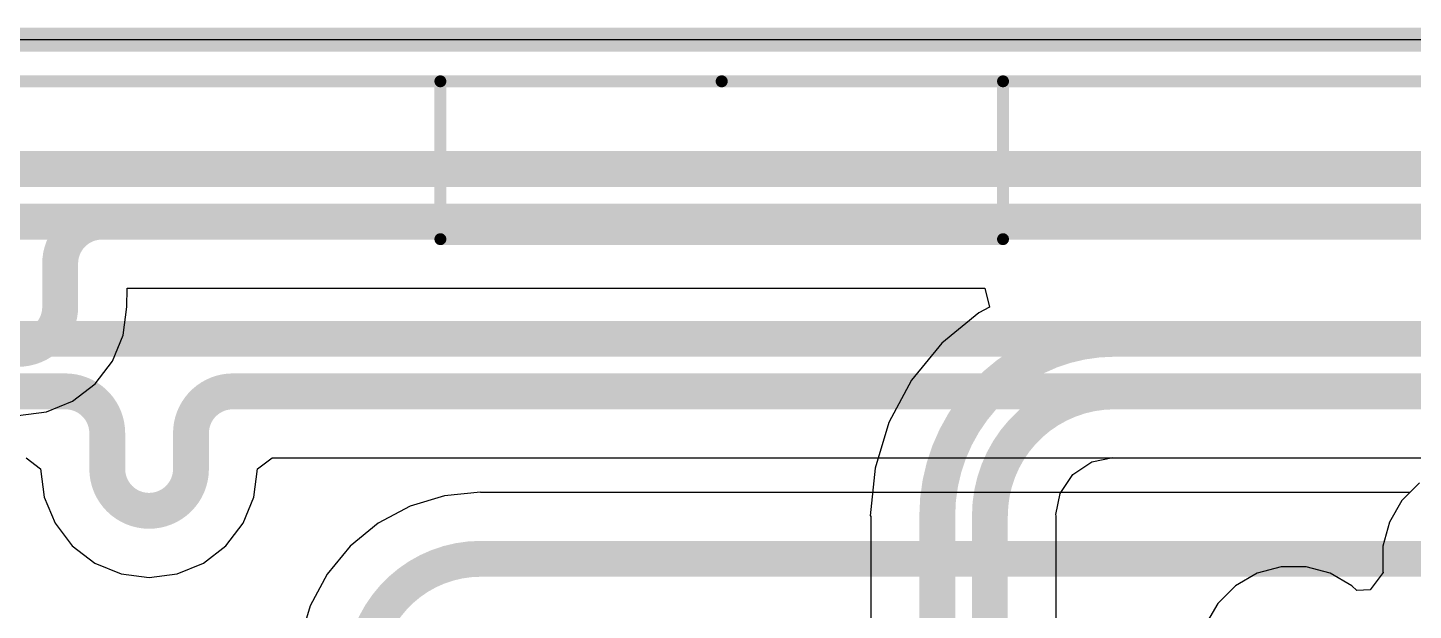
# Model space of a CAD drawing. Header units: inches. Extents: x 0 to 289, y 0 to 168.
# Drawn here: x 8.61 to 23.32, y 93.94 to 100.13 of the extents above; entities that cross this region are included whole.
import ezdxf

# ---------------------------------------------------------------- set-up
doc = ezdxf.new("R2010")
doc.units = ezdxf.units.IN
for name, color, linetype in [('Board Outline', 216, 'Continuous'), ('Bottom Layer', 5, 'Continuous'), ('Bottom Overlay', 54, 'Continuous'), ('Dimension', 6, 'Continuous'), ('Top Layer', 1, 'Continuous')]:
    doc.layers.add(name, color=color, linetype=linetype)

# ---------------------------------------------------------------- blocks, each defined once
blk = doc.blocks.new('SSW_110_02_G_D_RA_N_B_38')
at = {"layer": 'Bottom Overlay'}
for points in [[(-2.988, -9.627, 0.127, 0.127, 0), (-2.988, -11.303, 0.127, 0.127, 0)], [(2.988, -9.627, 0.127, 0.127, 0), (-2.988, -9.627, 0.127, 0.127, 0)], [(2.988, -9.627, 0.127, 0.127, 0), (2.988, -11.303, 0.127, 0.127, 0)], [(12.955, -11.304, 0.127, 0.127, 0), (-12.955, -11.304, 0.127, 0.127, 0)], [(0, -11.303, 0.127, 0.127, 0), (-2.988, -11.303, 0.127, 0.127, 0)], [(2.988, -11.303, 0.127, 0.127, 0), (0, -11.303, 0.127, 0.127, 0)]]:
    blk.add_lwpolyline(points, format="xyseb", dxfattribs=at)
for points in [[(-3.019, -9.627, 0.0635, 0.0635, 1), (-2.956, -9.627, 0.0635, 0.0635, 1)], [(-3.019, -9.627, 0.0635, 0.0635, 1), (-2.956, -9.627, 0.0635, 0.0635, 1)], [(2.956, -9.627, 0.0635, 0.0635, 1), (3.019, -9.627, 0.0635, 0.0635, 1)], [(2.956, -9.627, 0.0635, 0.0635, 1), (3.019, -9.627, 0.0635, 0.0635, 1)], [(-3.019, -11.303, 0.0635, 0.0635, 1), (-2.956, -11.303, 0.0635, 0.0635, 1)], [(-3.019, -11.303, 0.0635, 0.0635, 1), (-2.956, -11.303, 0.0635, 0.0635, 1)], [(-0.032, -11.303, 0.0635, 0.0635, 1), (0.032, -11.303, 0.0635, 0.0635, 1)], [(-0.032, -11.303, 0.0635, 0.0635, 1), (0.032, -11.303, 0.0635, 0.0635, 1)], [(2.956, -11.303, 0.0635, 0.0635, 1), (3.019, -11.303, 0.0635, 0.0635, 1)], [(2.956, -11.303, 0.0635, 0.0635, 1), (3.019, -11.303, 0.0635, 0.0635, 1)]]:
    blk.add_lwpolyline(points, format="xyseb", close=True, dxfattribs=at)

msp = doc.modelspace()

# ---------------------------------------------------------------- linework, layer by layer
at = {"layer": 'Board Outline'}
msp.add_lwpolyline([(0, 100, 0.254, 0.254, 0), (145.27, 100, 0.254, 0.254, 0)], format="xyseb", dxfattribs=at)
at = {"layer": 'Bottom Layer'}
for p, q in [((8.589, 95.561), (8.743, 95.442)), ((11.048, 95.442), (11.202, 95.561)), ((11.202, 95.561), (23.442, 95.561)), ((8.743, 95.442), (8.782, 95.143)), ((11.009, 95.143), (11.048, 95.442)), ((23.387, 95.295), (23.285, 95.193)), ((8.782, 95.143), (8.897, 94.865)), ((10.894, 94.865), (11.009, 95.143)), ((13.034, 95.158), (12.667, 95.047)), ((13.416, 95.196), (13.034, 95.158)), ((13.416, 95.193), (13.416, 95.196)), ((23.285, 95.193), (13.416, 95.193)), ((12.667, 95.047), (12.328, 94.866)), ((8.897, 94.865), (9.08, 94.627)), ((10.711, 94.627), (10.894, 94.865)), ((12.328, 94.866), (12.031, 94.622)), ((9.08, 94.627), (9.319, 94.443)), ((10.472, 94.443), (10.711, 94.627)), ((12.031, 94.622), (11.788, 94.326)), ((9.319, 94.443), (9.597, 94.328)), ((9.597, 94.328), (9.895, 94.289)), ((9.895, 94.289), (10.194, 94.328)), ((10.194, 94.328), (10.472, 94.443)), ((11.788, 94.326), (11.607, 93.987)), ((11.607, 93.987), (11.495, 93.62))]:
    msp.add_line(p, q, dxfattribs=at)
for points in [[(2.74, 98.627, 0.381, 0.381, 0), (82.394, 98.627, 0.381, 0.381, 0)], [(2.74, 98.068, 0.381, 0.381, 0), (82.394, 98.068, 0.381, 0.381, 0)], [(7.421, 96.824, 0.381, 0.381, 0), (77.884, 96.824, 0.381, 0.381, 0)], [(7.927, 96.266, 0.381, 0.381, 0), (9.006, 96.266, 0.381, 0.381, 0)], [(9.006, 96.266, 0.381, 0.381, -0.414214), (9.451, 95.821, 0.381, 0.381, 0)], [(10.34, 95.821, 0.381, 0.381, -0.414214), (10.784, 96.266, 0.381, 0.381, 0)], [(10.784, 96.266, 0.381, 0.381, 0), (11.506, 96.266, 0.381, 0.381, 0)], [(11.506, 96.266, 0.381, 0.381, 0), (77.884, 96.266, 0.381, 0.381, 0)], [(9.451, 95.442, 0.381, 0.381, 0), (9.451, 95.821, 0.381, 0.381, 0)], [(10.34, 95.442, 0.381, 0.381, 0), (10.34, 95.821, 0.381, 0.381, 0)], [(10.34, 95.442, 0.381, 0.381, -1), (9.451, 95.442, 0.381, 0.381, 0)], [(12.166, 93.238, 0.381, 0.381, -0.414214), (13.416, 94.488, 0.381, 0.381, 0)], [(13.416, 94.488, 0.381, 0.381, 0), (24.006, 94.488, 0.381, 0.381, 0)]]:
    msp.add_lwpolyline(points, format="xyseb", dxfattribs=at)
for points in [[(8.911, 96.266, 0.191, 0.191, 1), (9.102, 96.266, 0.191, 0.191, 1)], [(8.911, 96.266, 0.191, 0.191, 1), (9.102, 96.266, 0.191, 0.191, 1)], [(10.689, 96.266, 0.191, 0.191, 1), (10.88, 96.266, 0.191, 0.191, 1)], [(10.689, 96.266, 0.191, 0.191, 1), (10.88, 96.266, 0.191, 0.191, 1)], [(11.411, 96.266, 0.191, 0.191, 1), (11.601, 96.266, 0.191, 0.191, 1)], [(11.411, 96.266, 0.191, 0.191, 1), (11.601, 96.266, 0.191, 0.191, 1)], [(9.356, 95.821, 0.191, 0.191, 1), (9.546, 95.821, 0.191, 0.191, 1)], [(9.356, 95.821, 0.191, 0.191, 1), (9.546, 95.821, 0.191, 0.191, 1)], [(10.245, 95.821, 0.191, 0.191, 1), (10.435, 95.821, 0.191, 0.191, 1)], [(10.245, 95.821, 0.191, 0.191, 1), (10.435, 95.821, 0.191, 0.191, 1)], [(9.356, 95.442, 0.191, 0.191, 1), (9.546, 95.442, 0.191, 0.191, 1)], [(9.356, 95.442, 0.191, 0.191, 1), (9.546, 95.442, 0.191, 0.191, 1)], [(10.245, 95.442, 0.191, 0.191, 1), (10.435, 95.442, 0.191, 0.191, 1)], [(10.245, 95.442, 0.191, 0.191, 1), (10.435, 95.442, 0.191, 0.191, 1)], [(13.321, 94.488, 0.191, 0.191, 1), (13.511, 94.488, 0.191, 0.191, 1)], [(13.321, 94.488, 0.191, 0.191, 1), (13.511, 94.488, 0.191, 0.191, 1)]]:
    msp.add_lwpolyline(points, format="xyseb", close=True, dxfattribs=at)
at = {"layer": 'Dimension'}
msp.add_lwpolyline([(0, 100, 0.0127, 0.0127, 0), (145.27, 100, 0.0127, 0.0127, 0)], format="xyseb", dxfattribs=at)
at = {"layer": 'Top Layer'}
for p, q in [((9.659, 97.162), (9.664, 97.363)), ((9.664, 97.363), (18.77, 97.363)), ((18.77, 97.363), (18.821, 97.16)), ((9.62, 96.864), (9.659, 97.162)), ((9.659, 97.162), (9.659, 97.162)), ((18.821, 97.16), (18.706, 97.099)), ((18.706, 97.099), (18.313, 96.776)), ((9.505, 96.585), (9.62, 96.864)), ((18.313, 96.776), (17.991, 96.384)), ((9.322, 96.347), (9.505, 96.585)), ((17.991, 96.384), (17.751, 95.935)), ((9.083, 96.163), (9.322, 96.347)), ((8.805, 96.048), (9.083, 96.163)), ((8.506, 96.009), (8.805, 96.048)), ((17.751, 95.935), (17.604, 95.449)), ((19.706, 95.384), (19.908, 95.519)), ((19.908, 95.519), (20.13, 95.563)), ((20.13, 95.563), (20.146, 95.561)), ((20.146, 95.561), (23.442, 95.561)), ((17.604, 95.449), (17.554, 94.944)), ((19.571, 95.182), (19.706, 95.384)), ((23.387, 95.295), (23.199, 95.107)), ((19.526, 94.96), (19.571, 95.182)), ((23.199, 95.107), (23.066, 94.877)), ((17.554, 94.944), (17.561, 94.944)), ((17.561, 94.944), (17.561, 91.032)), ((19.529, 94.944), (19.526, 94.96)), ((19.529, 90.988), (19.529, 94.944)), ((23.066, 94.877), (22.998, 94.621)), ((22.998, 94.621), (22.998, 94.355)), ((21.661, 94.335), (21.431, 94.202)), ((21.917, 94.404), (21.661, 94.335)), ((22.182, 94.404), (21.917, 94.404)), ((22.439, 94.335), (22.182, 94.404)), ((22.669, 94.202), (22.439, 94.335)), ((23.001, 94.344), (22.864, 94.16)), ((22.998, 94.355), (23.001, 94.344)), ((21.431, 94.202), (21.243, 94.015)), ((22.719, 94.152), (22.669, 94.202)), ((22.864, 94.16), (22.719, 94.152)), ((21.243, 94.015), (21.11, 93.785))]:
    msp.add_line(p, q, dxfattribs=at)
for points in [[(2.688, 98.627, 0.381, 0.381, 0), (104.292, 98.627, 0.381, 0.381, 0)], [(8.951, 97.623, 0.381, 0.381, -0.414214), (9.395, 98.068, 0.381, 0.381, 0)], [(9.395, 98.068, 0.381, 0.381, 0), (10.146, 98.068, 0.381, 0.381, 0)], [(10.146, 98.068, 0.381, 0.381, 0), (104.292, 98.068, 0.381, 0.381, 0)], [(8.951, 97.162, 0.381, 0.381, 0), (8.951, 97.623, 0.381, 0.381, 0)], [(8.951, 97.162, 0.381, 0.381, -1), (8.062, 97.162, 0.381, 0.381, 0)], [(18.265, 94.944, 0.381, 0.381, -0.414214), (20.146, 96.824, 0.381, 0.381, 0)], [(20.146, 96.824, 0.381, 0.381, 0), (102.368, 96.824, 0.381, 0.381, 0)], [(18.824, 94.944, 0.381, 0.381, -0.414214), (20.146, 96.266, 0.381, 0.381, 0)], [(20.146, 96.266, 0.381, 0.381, 0), (92.781, 96.266, 0.381, 0.381, 0)], [(18.265, 90.544, 0.381, 0.381, 0), (18.265, 94.944, 0.381, 0.381, 0)], [(18.824, 90.486, 0.381, 0.381, 0), (18.824, 94.944, 0.381, 0.381, 0)]]:
    msp.add_lwpolyline(points, format="xyseb", dxfattribs=at)
for points in [[(9.3, 98.068, 0.191, 0.191, 1), (9.491, 98.068, 0.191, 0.191, 1)], [(9.3, 98.068, 0.191, 0.191, 1), (9.491, 98.068, 0.191, 0.191, 1)], [(10.051, 98.068, 0.191, 0.191, 1), (10.241, 98.068, 0.191, 0.191, 1)], [(10.051, 98.068, 0.191, 0.191, 1), (10.241, 98.068, 0.191, 0.191, 1)], [(8.856, 97.623, 0.191, 0.191, 1), (9.046, 97.623, 0.191, 0.191, 1)], [(8.856, 97.623, 0.191, 0.191, 1), (9.046, 97.623, 0.191, 0.191, 1)], [(8.856, 97.162, 0.191, 0.191, 1), (9.046, 97.162, 0.191, 0.191, 1)], [(8.856, 97.162, 0.191, 0.191, 1), (9.046, 97.162, 0.191, 0.191, 1)], [(20.051, 96.824, 0.191, 0.191, 1), (20.241, 96.824, 0.191, 0.191, 1)], [(20.051, 96.824, 0.191, 0.191, 1), (20.241, 96.824, 0.191, 0.191, 1)], [(20.051, 96.266, 0.191, 0.191, 1), (20.241, 96.266, 0.191, 0.191, 1)], [(20.051, 96.266, 0.191, 0.191, 1), (20.241, 96.266, 0.191, 0.191, 1)], [(18.17, 94.944, 0.191, 0.191, 1), (18.36, 94.944, 0.191, 0.191, 1)], [(18.17, 94.944, 0.191, 0.191, 1), (18.36, 94.944, 0.191, 0.191, 1)], [(18.729, 94.944, 0.191, 0.191, 1), (18.919, 94.944, 0.191, 0.191, 1)], [(18.729, 94.944, 0.191, 0.191, 1), (18.919, 94.944, 0.191, 0.191, 1)]]:
    msp.add_lwpolyline(points, format="xyseb", close=True, dxfattribs=at)

# ---------------------------------------------------------------- block references
at = {"rotation": 180}
msp.add_blockref('SSW_110_02_G_D_RA_N_B_38', (15.976, 88.255), dxfattribs=at)

doc.saveas('drawing.dxf')
